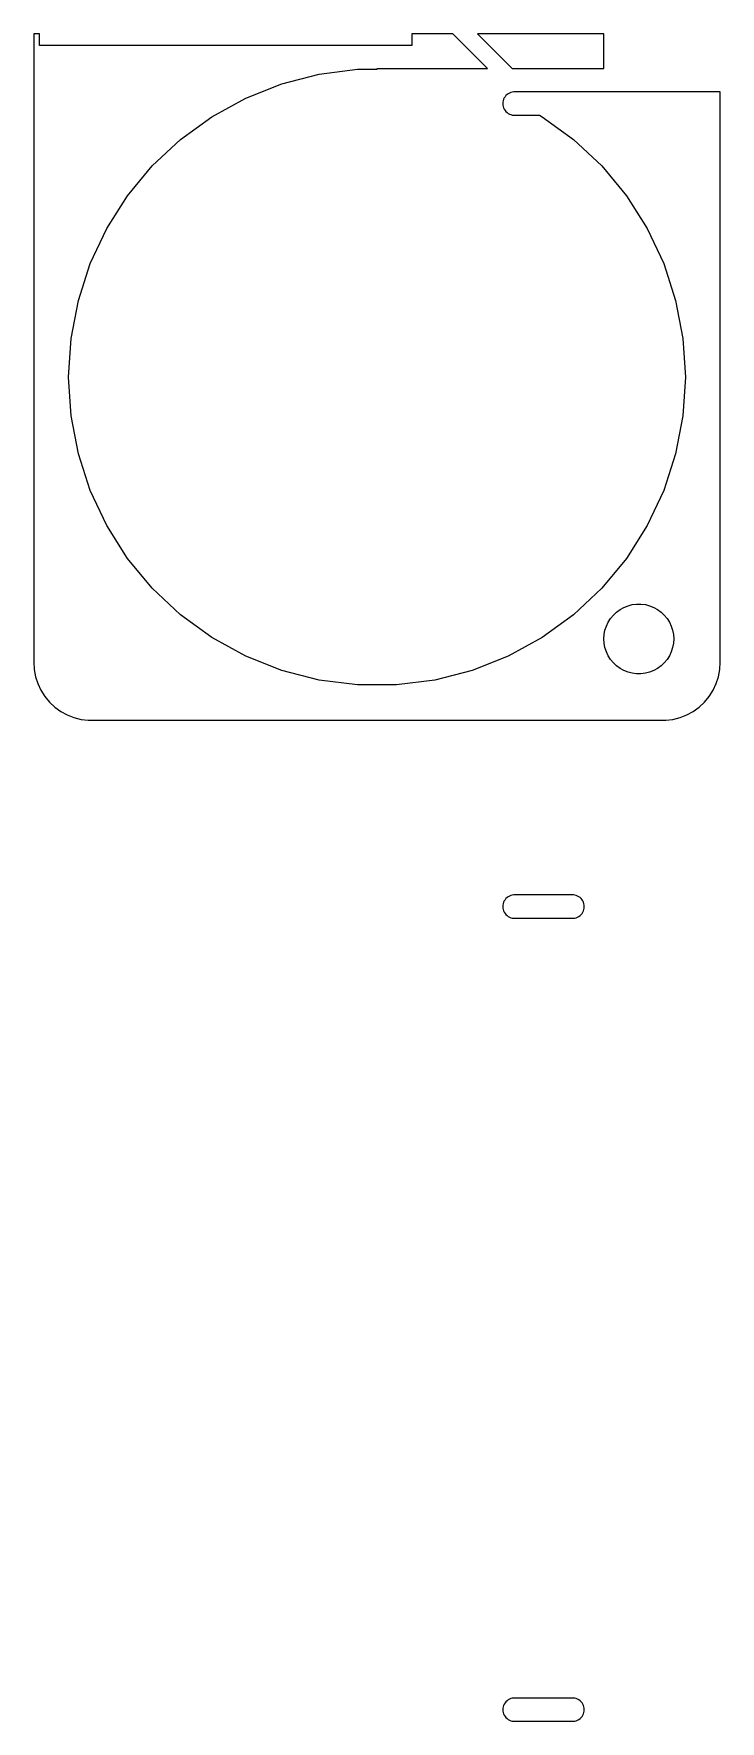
# Model space of a CAD drawing. Header units: metres. Extents: x -30 to 30, y 23 to 168.
import ezdxf

# ---------------------------------------------------------------- set-up
doc = ezdxf.new("R2010")
doc.units = ezdxf.units.M

msp = doc.modelspace()

# ---------------------------------------------------------------- linework, layer by layer
for p, q in [((-29, 167.5), (-29.5, 167.5)), ((-29.5, 167.5), (-29.5, 113.5)), ((-29, 166.5), (-29, 167.5)), ((6.50986, 167.49), (3, 167.49)), ((3, 167.49), (3, 166.5)), ((9.49998, 164.5), (6.50986, 167.49)), ((19.5, 167.49), (8.63118, 167.49)), ((8.63118, 167.49), (11.6213, 164.5)), ((19.5, 164.5), (19.5, 167.49)), ((3, 166.5), (-29, 166.5)), ((-8.18895, 163.203), (-4.96559, 164.031)), ((-4.96559, 164.031), (-1.66394, 164.448)), ((-1.66394, 164.448), (0, 164.448)), ((0, 164.448), (0, 164.5)), ((0, 164.5), (9.49998, 164.5)), ((11.6213, 164.5), (19.5, 164.5)), ((-11.2831, 161.978), (-8.18895, 163.203)), ((11.3852, 162.405), (11.2752, 162.344)), ((11.502, 162.451), (11.3852, 162.405)), ((11.6236, 162.482), (11.502, 162.451)), ((11.7482, 162.498), (11.6236, 162.482)), ((12.561, 162.498), (11.7482, 162.498)), ((29.5, 162.5), (12.561, 162.5)), ((12.561, 162.5), (12.561, 162.498)), ((29.5, 113.5), (29.5, 162.5)), ((-14.1994, 160.375), (-11.2831, 161.978)), ((10.8189, 161.625), (10.811, 161.5)), ((10.811, 161.5), (10.8189, 161.375)), ((10.8424, 161.749), (10.8189, 161.625)), ((10.8189, 161.375), (10.8424, 161.251)), ((10.8812, 161.868), (10.8424, 161.749)), ((10.8424, 161.251), (10.8812, 161.132)), ((10.9347, 161.982), (10.8812, 161.868)), ((10.8812, 161.132), (10.9347, 161.018)), ((11.002, 162.088), (10.9347, 161.982)), ((10.9347, 161.018), (11.002, 160.912)), ((11.082, 162.185), (11.002, 162.088)), ((11.1736, 162.271), (11.082, 162.185)), ((11.2752, 162.344), (11.1736, 162.271)), ((-16.8917, 158.419), (-14.1994, 160.375)), ((11.002, 160.912), (11.082, 160.815)), ((11.082, 160.815), (11.1736, 160.729)), ((11.1736, 160.729), (11.2752, 160.656)), ((11.2752, 160.656), (11.3852, 160.595)), ((11.3852, 160.595), (11.502, 160.549)), ((11.502, 160.549), (11.6236, 160.518)), ((11.6236, 160.518), (11.7482, 160.502)), ((11.7482, 160.502), (13.9679, 160.502)), ((13.9679, 160.502), (14.1994, 160.375)), ((14.1994, 160.375), (16.8917, 158.419)), ((-19.3177, 156.14), (-16.8917, 158.419)), ((16.8917, 158.419), (19.3177, 156.14)), ((-21.4389, 153.576), (-19.3177, 156.14)), ((19.3177, 156.14), (21.4389, 153.576)), ((-23.2221, 150.766), (-21.4389, 153.576)), ((21.4389, 153.576), (23.2221, 150.766)), ((-24.6391, 147.755), (-23.2221, 150.766)), ((23.2221, 150.766), (24.6391, 147.755)), ((-25.6674, 144.59), (-24.6391, 147.755)), ((24.6391, 147.755), (25.6674, 144.59)), ((-26.291, 141.321), (-25.6674, 144.59)), ((25.6674, 144.59), (26.291, 141.321)), ((-26.5, 138), (-26.291, 141.321)), ((26.291, 141.321), (26.5, 138)), ((-26.291, 134.679), (-26.5, 138)), ((26.5, 138), (26.291, 134.679)), ((-25.6674, 131.41), (-26.291, 134.679)), ((26.291, 134.679), (25.6674, 131.41)), ((-24.6391, 128.245), (-25.6674, 131.41)), ((25.6674, 131.41), (24.6391, 128.245)), ((-23.2221, 125.234), (-24.6391, 128.245)), ((24.6391, 128.245), (23.2221, 125.234)), ((-21.4389, 122.424), (-23.2221, 125.234)), ((23.2221, 125.234), (21.4389, 122.424)), ((-19.3177, 119.86), (-21.4389, 122.424)), ((21.4389, 122.424), (19.3177, 119.86)), ((-16.8917, 117.581), (-19.3177, 119.86)), ((19.3177, 119.86), (16.8917, 117.581)), ((-14.1994, 115.625), (-16.8917, 117.581)), ((16.8917, 117.581), (14.1994, 115.625)), ((20.0729, 117.263), (20.3131, 117.554)), ((20.3131, 117.554), (20.5877, 117.812)), ((20.5877, 117.812), (20.8925, 118.033)), ((20.8925, 118.033), (21.2227, 118.214)), ((21.2227, 118.214), (21.5729, 118.353)), ((21.5729, 118.353), (21.9379, 118.447)), ((21.9379, 118.447), (22.3116, 118.494)), ((22.3116, 118.494), (22.6884, 118.494)), ((22.6884, 118.494), (23.0621, 118.447)), ((23.0621, 118.447), (23.427, 118.353)), ((23.427, 118.353), (23.7773, 118.214)), ((23.7773, 118.214), (24.1075, 118.033)), ((24.1075, 118.033), (24.4123, 117.812)), ((24.4123, 117.812), (24.6869, 117.554)), ((24.6869, 117.554), (24.927, 117.263)), ((19.5237, 115.876), (19.5942, 116.246)), ((19.5942, 116.246), (19.7107, 116.604)), ((19.7107, 116.604), (19.8711, 116.945)), ((19.8711, 116.945), (20.0729, 117.263)), ((24.927, 117.263), (25.1289, 116.945)), ((25.1289, 116.945), (25.2893, 116.604)), ((25.2893, 116.604), (25.4057, 116.246)), ((25.4057, 116.246), (25.4763, 115.876)), ((-11.2831, 114.022), (-14.1994, 115.625)), ((14.1994, 115.625), (11.2831, 114.022)), ((19.5, 115.5), (19.5237, 115.876)), ((19.5237, 115.124), (19.5, 115.5)), ((19.5942, 114.754), (19.5237, 115.124)), ((19.7107, 114.396), (19.5942, 114.754)), ((25.4057, 114.754), (25.2893, 114.396)), ((25.4763, 115.124), (25.4057, 114.754)), ((25.4763, 115.876), (25.5, 115.5)), ((25.5, 115.5), (25.4763, 115.124)), ((-29.5, 113.5), (-29.4606, 112.873)), ((-8.18895, 112.797), (-11.2831, 114.022)), ((11.2831, 114.022), (8.18895, 112.797)), ((19.8711, 114.055), (19.7107, 114.396)), ((20.0729, 113.737), (19.8711, 114.055)), ((20.3131, 113.446), (20.0729, 113.737)), ((20.5877, 113.188), (20.3131, 113.446)), ((20.8925, 112.967), (20.5877, 113.188)), ((24.4123, 113.188), (24.1075, 112.967)), ((24.6869, 113.446), (24.4123, 113.188)), ((24.927, 113.737), (24.6869, 113.446)), ((25.1289, 114.055), (24.927, 113.737)), ((25.2893, 114.396), (25.1289, 114.055)), ((29.4606, 112.873), (29.5, 113.5)), ((-29.4606, 112.873), (-29.3429, 112.257)), ((-29.3429, 112.257), (-29.1489, 111.659)), ((-29.1489, 111.659), (-28.8815, 111.091)), ((-4.96559, 111.969), (-8.18895, 112.797)), ((-1.66394, 111.552), (-4.96559, 111.969)), ((4.96559, 111.969), (1.66394, 111.552)), ((8.18895, 112.797), (4.96559, 111.969)), ((21.2227, 112.786), (20.8925, 112.967)), ((21.5729, 112.647), (21.2227, 112.786)), ((21.9379, 112.553), (21.5729, 112.647)), ((22.3116, 112.506), (21.9379, 112.553)), ((22.6884, 112.506), (22.3116, 112.506)), ((23.0621, 112.553), (22.6884, 112.506)), ((23.427, 112.647), (23.0621, 112.553)), ((23.7773, 112.786), (23.427, 112.647)), ((24.1075, 112.967), (23.7773, 112.786)), ((28.8815, 111.091), (29.1489, 111.659)), ((29.1489, 111.659), (29.3429, 112.257)), ((29.3429, 112.257), (29.4606, 112.873)), ((-28.8815, 111.091), (-28.5451, 110.561)), ((-28.5451, 110.561), (-28.1448, 110.077)), ((1.66394, 111.552), (-1.66394, 111.552)), ((28.1448, 110.077), (28.5451, 110.561)), ((28.5451, 110.561), (28.8815, 111.091)), ((-28.1448, 110.077), (-27.6871, 109.647)), ((-27.6871, 109.647), (-27.1791, 109.278)), ((-27.1791, 109.278), (-26.6289, 108.976)), ((-26.6289, 108.976), (-26.0451, 108.745)), ((26.0451, 108.745), (26.6289, 108.976)), ((26.6289, 108.976), (27.1791, 109.278)), ((27.1791, 109.278), (27.6871, 109.647)), ((27.6871, 109.647), (28.1448, 110.077)), ((-26.0451, 108.745), (-25.4369, 108.589)), ((-25.4369, 108.589), (-24.8139, 108.51)), ((-24.8139, 108.51), (24.8139, 108.51)), ((24.8139, 108.51), (25.4369, 108.589)), ((25.4369, 108.589), (26.0451, 108.745)), ((10.8812, 92.8681), (10.8424, 92.7487)), ((10.9347, 92.9818), (10.8812, 92.8681)), ((11.002, 93.0878), (10.9347, 92.9818)), ((11.082, 93.1845), (11.002, 93.0878)), ((11.1736, 93.2705), (11.082, 93.1845)), ((11.2752, 93.3443), (11.1736, 93.2705)), ((11.3852, 93.4048), (11.2752, 93.3443)), ((11.502, 93.451), (11.3852, 93.4048)), ((11.6236, 93.4823), (11.502, 93.451)), ((11.7482, 93.498), (11.6236, 93.4823)), ((16.8738, 93.498), (11.7482, 93.498)), ((16.9984, 93.4823), (16.8738, 93.498)), ((17.12, 93.451), (16.9984, 93.4823)), ((17.2368, 93.4048), (17.12, 93.451)), ((17.3468, 93.3443), (17.2368, 93.4048)), ((17.4484, 93.2705), (17.3468, 93.3443)), ((17.54, 93.1845), (17.4484, 93.2705)), ((17.62, 93.0878), (17.54, 93.1845)), ((17.6873, 92.9818), (17.62, 93.0878)), ((17.7408, 92.8681), (17.6873, 92.9818)), ((17.7796, 92.7487), (17.7408, 92.8681)), ((10.8189, 92.6253), (10.811, 92.5)), ((10.811, 92.5), (10.8189, 92.3747)), ((10.8424, 92.7487), (10.8189, 92.6253)), ((10.8189, 92.3747), (10.8424, 92.2513)), ((10.8424, 92.2513), (10.8812, 92.1319)), ((10.8812, 92.1319), (10.9347, 92.0182)), ((10.9347, 92.0182), (11.002, 91.9122)), ((11.002, 91.9122), (11.082, 91.8154)), ((11.082, 91.8154), (11.1736, 91.7295)), ((11.1736, 91.7295), (11.2752, 91.6557)), ((11.2752, 91.6557), (11.3852, 91.5952)), ((11.3852, 91.5952), (11.502, 91.5489)), ((11.502, 91.5489), (11.6236, 91.5177)), ((11.6236, 91.5177), (11.7482, 91.502)), ((11.7482, 91.502), (16.8738, 91.502)), ((16.8738, 91.502), (16.9984, 91.5177)), ((16.9984, 91.5177), (17.12, 91.5489)), ((17.12, 91.5489), (17.2368, 91.5952)), ((17.2368, 91.5952), (17.3468, 91.6557)), ((17.3468, 91.6557), (17.4484, 91.7295)), ((17.4484, 91.7295), (17.54, 91.8154)), ((17.54, 91.8154), (17.62, 91.9122)), ((17.62, 91.9122), (17.6873, 92.0182)), ((17.6873, 92.0182), (17.7408, 92.1319)), ((17.7408, 92.1319), (17.7796, 92.2513)), ((17.8031, 92.6253), (17.7796, 92.7487)), ((17.7796, 92.2513), (17.8031, 92.3747)), ((17.811, 92.5), (17.8031, 92.6253)), ((17.8031, 92.3747), (17.811, 92.5)), ((10.8189, 23.6253), (10.811, 23.5)), ((10.811, 23.5), (10.8189, 23.3747)), ((10.8424, 23.7487), (10.8189, 23.6253)), ((10.8189, 23.3747), (10.8424, 23.2513)), ((10.8812, 23.8681), (10.8424, 23.7487)), ((10.8424, 23.2513), (10.8812, 23.1319)), ((10.9347, 23.9818), (10.8812, 23.8681)), ((11.002, 24.0878), (10.9347, 23.9818)), ((11.082, 24.1845), (11.002, 24.0878)), ((11.1736, 24.2705), (11.082, 24.1845)), ((11.2752, 24.3443), (11.1736, 24.2705)), ((11.3852, 24.4048), (11.2752, 24.3443)), ((11.502, 24.451), (11.3852, 24.4048)), ((11.6236, 24.4823), (11.502, 24.451)), ((11.7482, 24.498), (11.6236, 24.4823)), ((16.8738, 24.498), (11.7482, 24.498)), ((16.9984, 24.4823), (16.8738, 24.498)), ((17.12, 24.451), (16.9984, 24.4823)), ((17.2368, 24.4048), (17.12, 24.451)), ((17.3468, 24.3443), (17.2368, 24.4048)), ((17.4484, 24.2705), (17.3468, 24.3443)), ((17.54, 24.1845), (17.4484, 24.2705)), ((17.62, 24.0878), (17.54, 24.1845)), ((17.6873, 23.9818), (17.62, 24.0878)), ((17.7408, 23.8681), (17.6873, 23.9818)), ((17.7796, 23.7487), (17.7408, 23.8681)), ((17.7408, 23.1319), (17.7796, 23.2513)), ((17.8031, 23.6253), (17.7796, 23.7487)), ((17.7796, 23.2513), (17.8031, 23.3747)), ((17.811, 23.5), (17.8031, 23.6253)), ((17.8031, 23.3747), (17.811, 23.5)), ((10.8812, 23.1319), (10.9347, 23.0182)), ((10.9347, 23.0182), (11.002, 22.9122)), ((11.002, 22.9122), (11.082, 22.8154)), ((11.082, 22.8154), (11.1736, 22.7295)), ((11.1736, 22.7295), (11.2752, 22.6557)), ((11.2752, 22.6557), (11.3852, 22.5952)), ((11.3852, 22.5952), (11.502, 22.5489)), ((11.502, 22.5489), (11.6236, 22.5177)), ((11.6236, 22.5177), (11.7482, 22.502)), ((11.7482, 22.502), (16.8738, 22.502)), ((16.8738, 22.502), (16.9984, 22.5177)), ((16.9984, 22.5177), (17.12, 22.5489)), ((17.12, 22.5489), (17.2368, 22.5952)), ((17.2368, 22.5952), (17.3468, 22.6557)), ((17.3468, 22.6557), (17.4484, 22.7295)), ((17.4484, 22.7295), (17.54, 22.8154)), ((17.54, 22.8154), (17.62, 22.9122)), ((17.62, 22.9122), (17.6873, 23.0182)), ((17.6873, 23.0182), (17.7408, 23.1319))]:
    msp.add_line(p, q)

doc.saveas('drawing.dxf')
